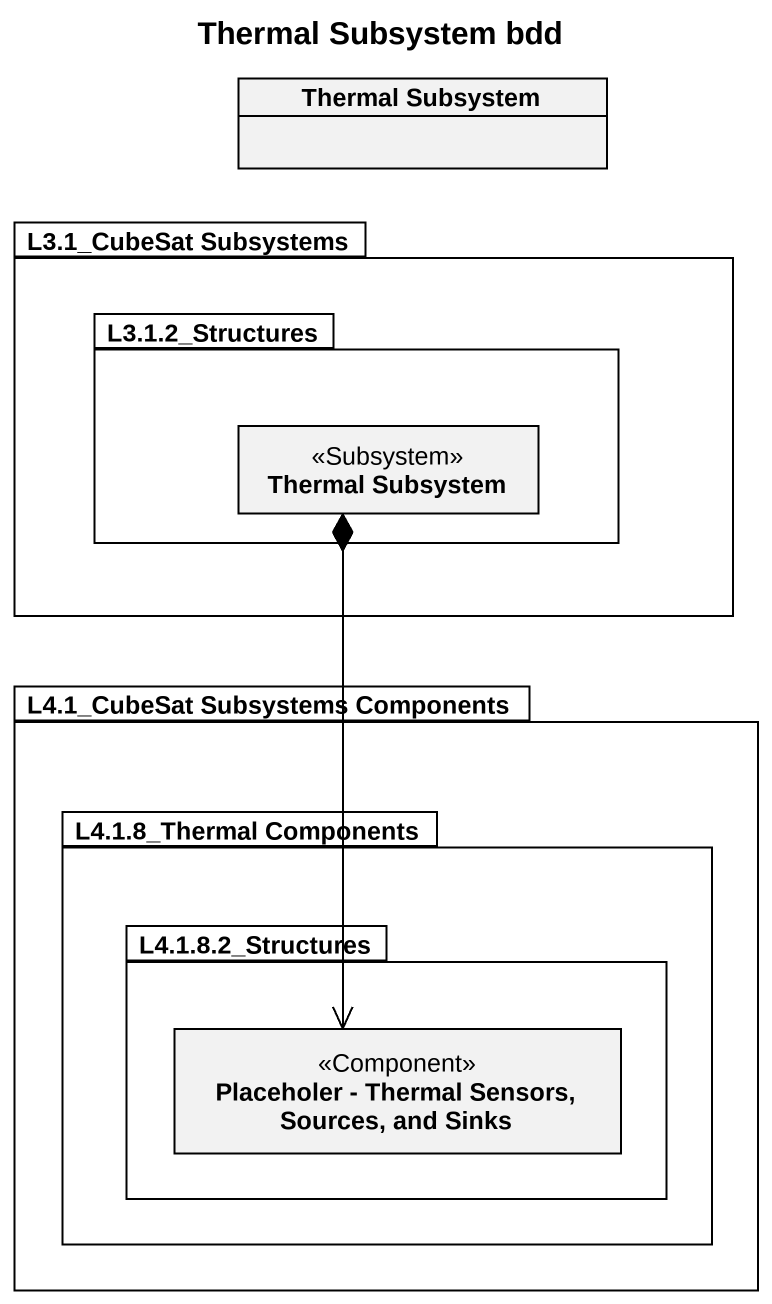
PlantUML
@startuml
title Thermal Subsystem bdd
hide circle
hide empty members
class "Thermal Subsystem" as Thermal_Subsystem
package "L3.1_CubeSat Subsystems" as L3_1_CubeSat_Subsystems {
  package "L3.1.2_Structures" as L3_1_2_Structures {
    class "Thermal Subsystem" as Thermal_Subsystem_2 <<Subsystem>>
  }
}
package "L4.1_CubeSat Subsystems Components" as L4_1_CubeSat_Subsystems {
  package "L4.1.8_Thermal Components" as L4_1_8_Thermal_Components {
    package "L4.1.8.2_Structures" as L4_1_8_2_Structures {
      class "Placeholer - Thermal Sensors, Sources, and Sinks" as Placeholer_Thermal_Sensors <<Component>>
    }
  }
}
Thermal_Subsystem_2 *--> Placeholer_Thermal_Sensors
@enduml
